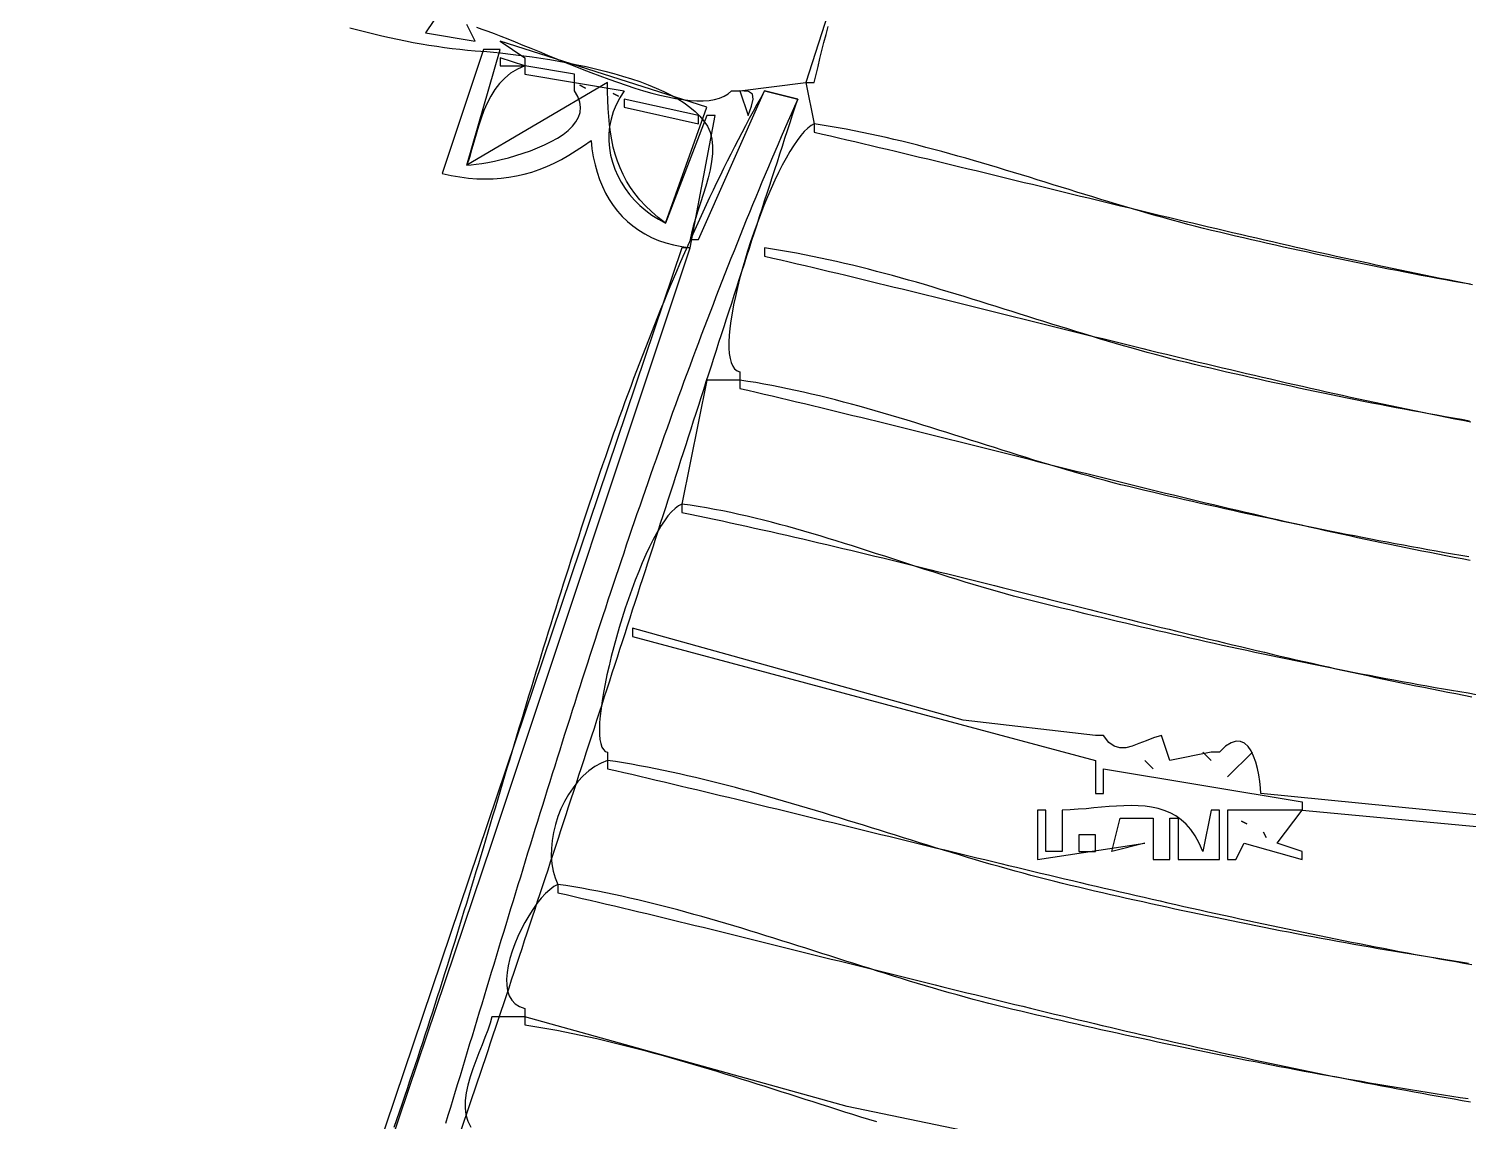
# Model space of a CAD drawing. Extents: x 0 to 1224, y 0 to 792.
# Drawn here: x 369 to 543.1, y 287.4 to 419.5 of the extents above; entities that cross this region are included whole.
import ezdxf

# ---------------------------------------------------------------- set-up
doc = ezdxf.new("R2010")
doc.units = 0
doc.layers.add('C2', color=2, linetype='CONTINUOUS')
doc.layers.add('C7', color=7, linetype='CONTINUOUS')

msp = doc.modelspace()

# ---------------------------------------------------------------- linework, layer by layer
at = {"layer": 'C2'}
for points in [[(424, 417), (419, 402), (420.0835, 401.7651), (421.1424, 401.5812), (422.1784, 401.4478), (423.1931, 401.3648), (424.1883, 401.332), (425.1655, 401.349), (426.1265, 401.4157), (427.0728, 401.5318), (428.0063, 401.697), (428.9286, 401.9112), (429.8413, 402.174), (430.7462, 402.4853), (431.6448, 402.8447), (432.5389, 403.2521), (433.4301, 403.7072), (434.3202, 404.2098), (435.2107, 404.7596), (436.1034, 405.3564), (437, 406), (437.1157, 404.989), (437.277, 404.009), (437.4836, 403.0613), (437.7357, 402.1473), (438.0334, 401.2681), (438.3765, 400.4251), (438.7652, 399.6195), (439.1994, 398.8528), (439.6792, 398.126), (440.2046, 397.4407), (440.7756, 396.7979), (441.3923, 396.1991), (442.0546, 395.6456), (442.7627, 395.1385), (443.5164, 394.6792), (444.3159, 394.2691), (445.1611, 393.9093), (446.0521, 393.6012), (446.9889, 393.3461), (447.9715, 393.1452), (449, 393), (452, 409), (451, 409), (446, 396), (445.117, 396.6898), (444.3102, 397.3896), (443.5762, 398.1007), (442.9117, 398.824), (442.3133, 399.5607), (441.7777, 400.3121), (441.3015, 401.0791), (440.8815, 401.863), (440.5142, 402.665), (440.1963, 403.486), (439.9245, 404.3274), (439.6955, 405.1901), (439.5058, 406.0754), (439.3521, 406.9844), (439.2312, 407.9183), (439.1396, 408.8781), (439.074, 409.865), (439.0311, 410.8802), (439.0075, 411.9248), (439, 413), (422, 403), (426, 417), (424, 417)], [(426, 416), (426, 415), (429, 415), (426, 416)], [(429, 415), (429, 414), (435, 413), (435, 414), (429, 415)], [(435.6667, 412.6667), (436.3333, 412.3333), (435.6667, 412.6667)], [(439.6667, 411.6667), (440.3333, 411.3333), (439.6667, 411.6667)], [(464, 408), (464, 407), (464.984, 406.7719), (465.9675, 406.5431), (466.9503, 406.3136), (467.9325, 406.0836), (468.9141, 405.8529), (469.895, 405.6217), (470.8754, 405.39), (471.8552, 405.1577), (472.8344, 404.925), (473.8131, 404.6918), (474.7912, 404.4582), (475.7688, 404.2242), (476.7459, 403.9898), (477.7225, 403.7551), (478.6986, 403.5201), (479.6742, 403.2848), (480.6493, 403.0492), (481.624, 402.8135), (482.5982, 402.5775), (483.572, 402.3414), (484.5453, 402.1051), (485.5183, 401.8687), (486.4908, 401.6323), (487.463, 401.3958), (488.4348, 401.1593), (489.4062, 400.9228), (490.3773, 400.6863), (491.348, 400.4499), (492.3184, 400.2136), (493.2885, 399.9774), (494.2583, 399.7414), (495.2278, 399.5055), (496.197, 399.2699), (497.166, 399.0345), (498.1347, 398.7994), (499.1031, 398.5645), (500.0713, 398.33), (501.0393, 398.0959), (502.0071, 397.8621), (502.9747, 397.6287), (503.9421, 397.3958), (504.9093, 397.1633), (505.8764, 396.9314), (506.8433, 396.6999), (507.8101, 396.469), (508.7768, 396.2387), (509.7433, 396.009), (510.7098, 395.78), (511.6762, 395.5516), (512.6424, 395.3239), (513.6087, 395.097), (514.5748, 394.8708), (515.541, 394.6454), (516.5071, 394.4208), (517.4731, 394.197), (518.4392, 393.9741), (519.4053, 393.7521), (520.3714, 393.5311), (521.3375, 393.311), (522.3037, 393.0919), (523.27, 392.8738), (524.2362, 392.6567), (525.2026, 392.4407), (526.1691, 392.2258), (527.1357, 392.0121), (528.1024, 391.7995), (529.0692, 391.5881), (530.0361, 391.3779), (531.0032, 391.1689), (531.9705, 390.9612), (532.9379, 390.7549), (533.9055, 390.5498), (534.8734, 390.3461), (535.8414, 390.1438), (536.8097, 389.9429), (537.7781, 389.7435), (538.7469, 389.5455), (539.7159, 389.3491), (540.6851, 389.1541), (541.6547, 388.9608), (542.6245, 388.769), (543.5947, 388.5788)], [(543.3218, 388.5948), (542.3344, 388.7702), (541.3475, 388.9475), (540.3611, 389.1269), (539.3753, 389.3081), (538.3899, 389.4913), (537.4052, 389.6764), (536.421, 389.8633), (535.4374, 390.0522), (534.4543, 390.2429), (533.4719, 390.4355), (532.4901, 390.6299), (531.5089, 390.8261), (530.5283, 391.0242), (529.5484, 391.2241), (528.5691, 391.4257), (527.5905, 391.6291), (526.6126, 391.8343), (525.6354, 392.0413), (524.6589, 392.2499), (523.6831, 392.4603), (522.708, 392.6724), (521.7337, 392.8862), (520.7601, 393.1016), (519.7873, 393.3188), (518.8153, 393.5375), (517.844, 393.758), (516.8736, 393.98), (515.9039, 394.2037), (514.9351, 394.4289), (513.9671, 394.6557), (513, 394.8842), (512.0465, 395.1136), (511.0926, 395.3496), (510.1383, 395.5919), (509.1835, 395.8401), (508.2283, 396.0939), (507.2728, 396.353), (506.3168, 396.617), (505.3604, 396.8856), (504.4037, 397.1585), (503.4465, 397.4353), (502.4891, 397.7156), (501.5312, 397.9992), (500.5731, 398.2857), (499.6146, 398.5748), (498.6557, 398.8661), (497.6966, 399.1593), (496.7371, 399.454), (495.7774, 399.75), (494.8174, 400.0469), (493.857, 400.3443), (492.8965, 400.6419), (491.9356, 400.9394), (490.9745, 401.2364), (490.0132, 401.5327), (489.0517, 401.8278), (488.0899, 402.1214), (487.1279, 402.4133), (486.1657, 402.703), (485.2033, 402.9902), (484.2407, 403.2746), (483.2779, 403.5558), (482.315, 403.8335), (481.3519, 404.1075), (480.3887, 404.3772), (479.4253, 404.6425), (478.4618, 404.9029), (477.4982, 405.1582), (476.5345, 405.4079), (475.5706, 405.6518), (474.6067, 405.8895), (473.6427, 406.1207), (472.6786, 406.345), (471.7144, 406.5622), (470.7502, 406.7718), (469.786, 406.9735), (468.8217, 407.1671), (467.8574, 407.3521), (466.893, 407.5282), (465.9287, 407.6951), (464.9643, 407.8525), (464, 408)], [(458, 393), (458, 392), (458.9829, 391.772), (459.9651, 391.5432), (460.9468, 391.3135), (461.9279, 391.083), (462.9085, 390.8517), (463.8884, 390.6197), (464.8678, 390.3869), (465.8467, 390.1534), (466.825, 389.9192), (467.8028, 389.6844), (468.7801, 389.4489), (469.7569, 389.2129), (470.7333, 388.9764), (471.7091, 388.7393), (472.6845, 388.5017), (473.6594, 388.2637), (474.6339, 388.0253), (475.6079, 387.7864), (476.5816, 387.5472), (477.5548, 387.3077), (478.5277, 387.0679), (479.5001, 386.8278), (480.4722, 386.5874), (481.4439, 386.3469), (482.4153, 386.1062), (483.3864, 385.8653), (484.3571, 385.6243), (485.3275, 385.3833), (486.2976, 385.1422), (487.2674, 384.9011), (488.2369, 384.66), (489.2062, 384.4189), (490.1752, 384.1779), (491.1439, 383.937), (492.1125, 383.6963), (493.0808, 383.4557), (494.0489, 383.2153), (495.0168, 382.9752), (495.9845, 382.7353), (496.952, 382.4957), (497.9193, 382.2564), (498.8866, 382.0175), (499.8536, 381.779), (500.8206, 381.5408), (501.7874, 381.3032), (502.7541, 381.066), (503.7207, 380.8293), (504.6872, 380.5932), (505.6537, 380.3576), (506.6201, 380.1227), (507.5864, 379.8884), (508.5527, 379.6547), (509.519, 379.4217), (510.4853, 379.1895), (511.4515, 378.9581), (512.4178, 378.7274), (513.3841, 378.4975), (514.3504, 378.2685), (515.3168, 378.0404), (516.2832, 377.8132), (517.2496, 377.587), (518.2162, 377.3617), (519.1828, 377.1375), (520.1496, 376.9142), (521.1164, 376.6921), (522.0834, 376.471), (523.0505, 376.2511), (524.0177, 376.0324), (524.9851, 375.8148), (525.9527, 375.5985), (526.9204, 375.3835), (527.8884, 375.1697), (528.8565, 374.9572), (529.8249, 374.7461), (530.7934, 374.5364), (531.7623, 374.3281), (532.7313, 374.1213), (533.7006, 373.9159), (534.6702, 373.712), (535.6401, 373.5097), (536.6103, 373.3089), (537.5807, 373.1098), (538.5515, 372.9122), (539.5226, 372.7164), (540.4941, 372.5222), (541.4659, 372.3298), (542.4381, 372.1391), (543.4106, 371.9502)], [(543.2605, 372.0489), (542.2703, 372.2203), (541.2806, 372.3938), (540.2915, 372.5692), (539.303, 372.7465), (538.3151, 372.9258), (537.3278, 373.107), (536.3411, 373.2901), (535.3551, 373.475), (534.3698, 373.6618), (533.3851, 373.8505), (532.4011, 374.041), (531.4178, 374.2332), (530.4353, 374.4273), (529.4535, 374.6231), (528.4725, 374.8207), (527.4923, 375.0201), (526.5128, 375.2211), (525.5342, 375.4238), (524.5564, 375.6282), (523.5794, 375.8343), (522.6033, 376.042), (521.6281, 376.2514), (520.6537, 376.4624), (519.6803, 376.6749), (518.7078, 376.889), (517.7363, 377.1047), (516.7657, 377.322), (515.7961, 377.5407), (514.8275, 377.761), (513.8599, 377.9827), (512.8933, 378.2059), (511.9278, 378.4306), (510.9633, 378.6566), (510, 378.8842), (509.0446, 379.114), (508.0888, 379.3505), (507.1324, 379.5933), (506.1757, 379.8422), (505.2184, 380.0969), (504.2608, 380.3569), (503.3027, 380.6221), (502.3442, 380.892), (501.3852, 381.1664), (500.4259, 381.4449), (499.4662, 381.7273), (498.5062, 382.0132), (497.5458, 382.3023), (496.585, 382.5942), (495.6239, 382.8887), (494.6625, 383.1855), (493.7007, 383.4842), (492.7387, 383.7845), (491.7763, 384.0861), (490.8137, 384.3887), (489.8508, 384.692), (488.8877, 384.9956), (487.9243, 385.2992), (486.9607, 385.6026), (485.9968, 385.9053), (485.0328, 386.2072), (484.0685, 386.5078), (483.1041, 386.8068), (482.1395, 387.104), (481.1747, 387.399), (480.2098, 387.6915), (479.2447, 387.9811), (478.2795, 388.2677), (477.3141, 388.5508), (476.3487, 388.8301), (475.3832, 389.1053), (474.4175, 389.3761), (473.4518, 389.6422), (472.4861, 389.9033), (471.5203, 390.159), (470.5544, 390.4091), (469.5886, 390.6532), (468.6227, 390.8909), (467.6568, 391.1221), (466.6909, 391.3463), (465.725, 391.5633), (464.7591, 391.7727), (463.7933, 391.9742), (462.8276, 392.1675), (461.8619, 392.3523), (460.8963, 392.5282), (459.9307, 392.695), (458.9653, 392.8524), (458, 393)], [(455, 377), (455, 376), (455.9796, 375.7727), (456.9588, 375.5445), (457.9375, 375.3153), (458.9157, 375.0851), (459.8935, 374.854), (460.8708, 374.6221), (461.8476, 374.3893), (462.824, 374.1557), (463.7999, 373.9213), (464.7754, 373.6861), (465.7505, 373.4503), (466.7253, 373.2138), (467.6996, 372.9766), (468.6735, 372.7388), (469.6471, 372.5004), (470.6203, 372.2615), (471.5931, 372.0221), (472.5657, 371.7822), (473.5378, 371.5419), (474.5097, 371.3011), (475.4813, 371.06), (476.4525, 370.8185), (477.4235, 370.5767), (478.3942, 370.3347), (479.3646, 370.0924), (480.3348, 369.8498), (481.3047, 369.6071), (482.2743, 369.3643), (483.2438, 369.1214), (484.213, 368.8783), (485.182, 368.6352), (486.1509, 368.3922), (487.1195, 368.1491), (488.088, 367.9061), (489.0563, 367.6632), (490.0244, 367.4204), (490.9924, 367.1777), (491.9602, 366.9353), (492.928, 366.6931), (493.8956, 366.4511), (494.8631, 366.2094), (495.8305, 365.9681), (496.7978, 365.7271), (497.7651, 365.4864), (498.7323, 365.2463), (499.6994, 365.0065), (500.6665, 364.7673), (501.6336, 364.5286), (502.6006, 364.2904), (503.5677, 364.0528), (504.5347, 363.8159), (505.5017, 363.5796), (506.4688, 363.344), (507.4358, 363.1091), (508.4029, 362.875), (509.3701, 362.6417), (510.3373, 362.4092), (511.3046, 362.1775), (512.272, 361.9468), (513.2394, 361.7169), (514.207, 361.488), (515.1747, 361.2602), (516.1425, 361.0333), (517.1104, 360.8075), (518.0784, 360.5828), (519.0467, 360.3592), (520.015, 360.1368), (520.9836, 359.9155), (521.9523, 359.6955), (522.9212, 359.4767), (523.8903, 359.2593), (524.8597, 359.0431), (525.8292, 358.8283), (526.799, 358.615), (527.769, 358.403), (528.7393, 358.1925), (529.7098, 357.9835), (530.6807, 357.776), (531.6518, 357.57), (532.6232, 357.3657), (533.5949, 357.163), (534.5669, 356.9619), (535.5392, 356.7625), (536.5119, 356.5649), (537.4849, 356.369), (538.4583, 356.1749), (539.432, 355.9826), (540.4061, 355.7922), (541.3806, 355.6037), (542.3555, 355.4171), (543.3309, 355.2325)], [(543.187, 355.6131), (542.1935, 355.7823), (541.2005, 355.9535), (540.2079, 356.1266), (539.2158, 356.3017), (538.2243, 356.4786), (537.2332, 356.6573), (536.2427, 356.8379), (535.2528, 357.0203), (534.2634, 357.2045), (533.2745, 357.3904), (532.2863, 357.578), (531.2987, 357.7674), (530.3118, 357.9584), (529.3255, 358.1511), (528.3398, 358.3454), (527.3549, 358.5413), (526.3706, 358.7388), (525.387, 358.9378), (524.4042, 359.1383), (523.4221, 359.3404), (522.4408, 359.5439), (521.4603, 359.7489), (520.4806, 359.9552), (519.5016, 360.163), (518.5235, 360.3722), (517.5463, 360.5827), (516.5699, 360.7945), (515.5944, 361.0076), (514.6198, 361.222), (513.6461, 361.4376), (512.6733, 361.6544), (511.7014, 361.8724), (510.7305, 362.0916), (509.7606, 362.312), (508.7917, 362.5334), (507.8238, 362.756), (506.8569, 362.9796), (505.8911, 363.2042), (504.9263, 363.4299), (503.9626, 363.6565), (503, 363.8842), (502.0461, 364.114), (501.092, 364.3512), (500.1375, 364.5954), (499.1827, 364.8461), (498.2276, 365.103), (497.2721, 365.3657), (496.3164, 365.6339), (495.3603, 365.9071), (494.404, 366.1851), (493.4473, 366.4673), (492.4904, 366.7536), (491.5331, 367.0433), (490.5756, 367.3363), (489.6178, 367.6321), (488.6598, 367.9304), (487.7015, 368.2307), (486.7429, 368.5327), (485.7841, 368.8361), (484.825, 369.1404), (483.8657, 369.4453), (482.9061, 369.7503), (481.9463, 370.0552), (480.9863, 370.3596), (480.0261, 370.663), (479.0657, 370.9651), (478.105, 371.2656), (477.1441, 371.564), (476.1831, 371.86), (475.2218, 372.1532), (474.2604, 372.4432), (473.2987, 372.7296), (472.3369, 373.0122), (471.375, 373.2904), (470.4128, 373.564), (469.4505, 373.8325), (468.488, 374.0956), (467.5254, 374.3529), (466.5626, 374.604), (465.5997, 374.8486), (464.6367, 375.0863), (463.6735, 375.3167), (462.7102, 375.5394), (461.7468, 375.754), (460.7833, 375.9603), (459.8196, 376.1577), (458.8559, 376.346), (457.892, 376.5248), (456.9281, 376.6936), (455.9641, 376.8521), (455, 377)], [(448, 362), (448, 361), (448.9784, 360.7965), (449.9561, 360.5914), (450.9332, 360.3845), (451.9097, 360.176), (452.8856, 359.9659), (453.8608, 359.7543), (454.8355, 359.5411), (455.8096, 359.3264), (456.7831, 359.1103), (457.7561, 358.8928), (458.7285, 358.6739), (459.7003, 358.4536), (460.6717, 358.2321), (461.6425, 358.0093), (462.6128, 357.7853), (463.5827, 357.5602), (464.552, 357.3339), (465.5209, 357.1065), (466.4894, 356.8781), (467.4574, 356.6487), (468.425, 356.4182), (469.3921, 356.1869), (470.3589, 355.9546), (471.3252, 355.7216), (472.2912, 355.4876), (473.2568, 355.253), (474.222, 355.0175), (475.1869, 354.7814), (476.1515, 354.5447), (477.1157, 354.3073), (478.0796, 354.0693), (479.0432, 353.8308), (480.0066, 353.5918), (480.9696, 353.3524), (481.9324, 353.1125), (482.8949, 352.8723), (483.8572, 352.6317), (484.8193, 352.3908), (485.7811, 352.1496), (486.7427, 351.9083), (487.7042, 351.6667), (488.6654, 351.425), (489.6265, 351.1833), (490.5874, 350.9414), (491.5482, 350.6995), (492.5088, 350.4577), (493.4693, 350.2159), (494.4297, 349.9742), (495.39, 349.7327), (496.3502, 349.4913), (497.3103, 349.2501), (498.2704, 349.0092), (499.2304, 348.7686), (500.1904, 348.5283), (501.1503, 348.2884), (502.1102, 348.049), (503.0701, 347.8099), (504.03, 347.5714), (504.9899, 347.3334), (505.9499, 347.096), (506.9099, 346.8591), (507.8699, 346.623), (508.83, 346.3875), (509.7902, 346.1528), (510.7504, 345.9188), (511.7108, 345.6857), (512.6713, 345.4533), (513.6318, 345.2219), (514.5926, 344.9915), (515.5534, 344.7619), (516.5145, 344.5334), (517.4757, 344.306), (518.437, 344.0796), (519.3986, 343.8544), (520.3604, 343.6303), (521.3223, 343.4074), (522.2845, 343.1858), (523.247, 342.9655), (524.2097, 342.7465), (525.1726, 342.5289), (526.1359, 342.3126), (527.0994, 342.0978), (528.0632, 341.8846), (529.0273, 341.6728), (529.9918, 341.4626), (530.9566, 341.254), (531.9217, 341.047), (532.8872, 340.8417), (533.853, 340.6382), (534.8192, 340.4364), (535.7859, 340.2364), (536.7529, 340.0382), (537.7203, 339.842), (538.6882, 339.6476), (539.6565, 339.4552), (540.6252, 339.2649), (541.5944, 339.0765), (542.5641, 338.8903), (543.5343, 338.7061)], [(544.0752, 338.9502), (543.0777, 339.1157), (542.0804, 339.2832), (541.0835, 339.4529), (540.0869, 339.6245), (539.0907, 339.7982), (538.0948, 339.9739), (537.0993, 340.1515), (536.1042, 340.3311), (535.1095, 340.5125), (534.1152, 340.6958), (533.1214, 340.8809), (532.128, 341.0678), (531.1351, 341.2565), (530.1426, 341.4469), (529.1507, 341.639), (528.1592, 341.8328), (527.1683, 342.0282), (526.1779, 342.2253), (525.1881, 342.4239), (524.1988, 342.624), (523.2101, 342.8257), (522.222, 343.0289), (521.2345, 343.2335), (520.2476, 343.4396), (519.2613, 343.647), (518.2757, 343.8558), (517.2908, 344.0659), (516.3066, 344.2774), (515.323, 344.4901), (514.3401, 344.704), (513.358, 344.9192), (512.3766, 345.1355), (511.3959, 345.353), (510.416, 345.5715), (509.4369, 345.7912), (508.4586, 346.0119), (507.481, 346.2337), (506.5043, 346.4564), (505.5285, 346.6801), (504.5534, 346.9047), (503.5793, 347.1302), (502.606, 347.3566), (501.6336, 347.5838), (500.6621, 347.8119), (499.6915, 348.0407), (498.7218, 348.2702), (497.7531, 348.5005), (496.7854, 348.7314), (495.8186, 348.963), (494.8529, 349.1952), (493.8881, 349.428), (492.9243, 349.6613), (491.9616, 349.8952), (491, 350.1296), (490.029, 350.371), (489.0579, 350.6212), (488.0866, 350.8795), (487.1152, 351.1454), (486.1437, 351.4185), (485.1719, 351.6981), (484.2, 351.9837), (483.2279, 352.2748), (482.2556, 352.571), (481.2831, 352.8716), (480.3103, 353.1762), (479.3373, 353.4841), (478.3641, 353.795), (477.3906, 354.1082), (476.4167, 354.4233), (475.4426, 354.7397), (474.4682, 355.0568), (473.4935, 355.3743), (472.5185, 355.6915), (471.5431, 356.0078), (470.5673, 356.3229), (469.5912, 356.6362), (468.6147, 356.9471), (467.6379, 357.2551), (466.6606, 357.5596), (465.6829, 357.8603), (464.7048, 358.1565), (463.7262, 358.4477), (462.7472, 358.7334), (461.7678, 359.013), (460.7878, 359.2861), (459.8074, 359.5521), (458.8265, 359.8105), (457.845, 360.0607), (456.8631, 360.3023), (455.8806, 360.5347), (454.8975, 360.7574), (453.9139, 360.9698), (452.9298, 361.1715), (451.945, 361.3619), (450.9597, 361.5404), (449.9737, 361.7066), (448.9872, 361.86), (448, 362)], [(442, 347), (442, 346), (498, 331), (498, 327), (499, 327), (499, 330), (523, 326), (523, 325), (514, 325), (514, 319), (515, 319), (516, 321), (523, 319), (523, 320), (520, 321), (523, 325), (619, 316)], [(619, 317), (518, 327), (517.9602, 327.6946), (517.8823, 328.4498), (517.7635, 329.2375), (517.6012, 330.0295), (517.3927, 330.7978), (517.1353, 331.5141), (516.8265, 332.1504), (516.4635, 332.6785), (516.0438, 333.0703), (515.5646, 333.2976), (515.0232, 333.3324), (514.4171, 333.1465), (513.7436, 332.7117), (513, 332), (512, 332), (507, 331), (506, 334), (505.0363, 333.7217), (504.125, 333.3783), (503.2635, 333.0276), (502.4494, 332.7271), (501.6801, 332.5347), (500.953, 332.508), (500.2657, 332.7049), (499.6155, 333.1829), (499, 334), (498, 334), (482, 335.8488), (442, 347)]]:
    msp.add_lwpolyline(points, dxfattribs=at)
at = {"layer": 'C7'}
for points in [[(481, 469), (463, 413), (464, 413), (464.2259, 413.9667), (464.4564, 414.9331), (464.6912, 415.899), (464.9303, 416.8644), (465.1736, 417.8295), (465.4211, 418.7941), (465.6726, 419.7583)], [(419, 422), (417, 419), (423, 418), (422, 420)], [(407.8492, 419.6284), (408.8112, 419.3726), (409.7719, 419.1258), (410.731, 418.8885), (411.6885, 418.661), (412.6441, 418.4439), (413.5979, 418.2374), (414.5496, 418.042), (415.4991, 417.8582), (416.4463, 417.6863), (417.391, 417.5267), (418.3332, 417.38), (419.2725, 417.2464), (420.209, 417.1265), (421.1425, 417.0206), (422.0729, 416.9291), (423, 416.8526), (423.6732, 416.7996), (424.4105, 416.7356), (425.207, 416.6602), (426.0577, 416.5727), (426.9574, 416.4727), (427.9011, 416.3596), (428.8838, 416.2329), (429.9004, 416.092), (430.946, 415.9365), (432.0155, 415.7657), (433.1038, 415.5792), (434.2059, 415.3764), (435.3168, 415.1568), (436.4314, 414.9199), (437.5448, 414.665), (438.6517, 414.3918), (439.7474, 414.0996), (440.8266, 413.788), (441.8843, 413.4563), (442.9156, 413.1041), (443.9153, 412.7309), (444.8785, 412.336), (445.8001, 411.919), (446.675, 411.4793), (447.4983, 411.0165), (448.2649, 410.5298), (448.9698, 410.019), (449.6078, 409.4833), (450.1741, 408.9223), (450.6634, 408.3354), (451.071, 407.7222)], [(423.1499, 419.6787), (423.8119, 419.4602), (424.5269, 419.2071), (425.2914, 418.9227), (426.1017, 418.6101), (426.9541, 418.2724), (427.845, 417.9127), (428.7707, 417.5342), (429.7276, 417.14), (430.7121, 416.7332), (431.7204, 416.317), (432.7489, 415.8945), (433.794, 415.4688), (434.852, 415.0431), (435.9192, 414.6205), (436.9921, 414.204), (438.0669, 413.7969), (439.14, 413.4023), (440.2078, 413.0233), (441.2665, 412.663), (442.3126, 412.3245), (443.3423, 412.0111), (444.3521, 411.7258), (445.3383, 411.4717), (446.2972, 411.2521), (447.2252, 411.0699), (448.1185, 410.9284), (448.9737, 410.8306), (449.787, 410.7798), (450.5547, 410.7789), (451.2732, 410.8313), (451.9388, 410.9399), (452.548, 411.108), (453.097, 411.3386), (453.5822, 411.6349), (454, 412), (455, 412), (456, 409), (456.3911, 410.1474), (456.6179, 411.0015), (456.5491, 411.5817), (456.0535, 411.908), (455, 412), (463, 413), (464, 408), (463.6134, 407.7848), (463.2117, 407.4721), (462.7968, 407.0674), (462.3706, 406.5763), (461.935, 406.0043), (461.492, 405.357), (461.0436, 404.6398), (460.5916, 403.8583), (460.138, 403.0181), (459.6847, 402.1247), (459.2338, 401.1836), (458.787, 400.2004), (458.3464, 399.1806), (457.9139, 398.1298), (457.4914, 397.0534), (457.0809, 395.9571), (456.6842, 394.8464), (456.3035, 393.7268), (455.9405, 392.6038), (455.5972, 391.4831), (455.2756, 390.3701), (454.9776, 389.2703), (454.7051, 388.1894), (454.4601, 387.1328), (454.2445, 386.1061), (454.0603, 385.1148), (453.9093, 384.1645), (453.7936, 383.2608), (453.715, 382.4091), (453.6755, 381.6149), (453.6771, 380.8839), (453.7216, 380.2216), (453.8111, 379.6335), (453.9474, 379.1251), (454.1325, 378.702), (454.3683, 378.3698), (454.6568, 378.1339), (455, 378), (455, 377), (451, 377), (448, 362), (447.5913, 361.7965), (447.172, 361.4859), (446.7438, 361.0743), (446.3085, 360.5681), (445.8677, 359.9735), (445.423, 359.2969), (444.9763, 358.5446), (444.5291, 357.7228), (444.0833, 356.8379), (443.6404, 355.8962), (443.2022, 354.9039), (442.7703, 353.8674), (442.3466, 352.7929), (441.9325, 351.6868), (441.53, 350.5554), (441.1405, 349.4049), (440.766, 348.2416), (440.4079, 347.0719), (440.0681, 345.9021), (439.7482, 344.7384), (439.4499, 343.5871), (439.1749, 342.4546), (438.925, 341.3472), (438.7017, 340.2711), (438.5068, 339.2326), (438.3421, 338.2381), (438.2091, 337.2938), (438.1095, 336.406), (438.0452, 335.5811), (438.0177, 334.8254), (438.0288, 334.145), (438.0801, 333.5464), (438.1734, 333.0359), (438.3103, 332.6196), (438.4926, 332.3041), (438.7219, 332.0954), (439, 332), (439, 331), (438.2084, 330.6827), (437.4504, 330.2598), (436.7293, 329.7406), (436.0484, 329.1345), (435.4113, 328.4509), (434.8214, 327.6992), (434.282, 326.8888), (433.7966, 326.0291), (433.3686, 325.1293), (433.0015, 324.1991), (432.6987, 323.2476), (432.4635, 322.2844), (432.2994, 321.3187), (432.2099, 320.36), (432.1983, 319.4177), (432.2681, 318.5012), (432.4227, 317.6198), (432.6655, 316.7829), (433, 316), (432.5165, 315.7359), (432.0147, 315.3617), (431.5012, 314.888), (430.9826, 314.3254), (430.4656, 313.6848), (429.9567, 312.9767), (429.4628, 312.212), (428.9903, 311.4012), (428.546, 310.5552), (428.1365, 309.6846), (427.7684, 308.8001), (427.4483, 307.9125), (427.183, 307.0323), (426.979, 306.1704), (426.843, 305.3375), (426.7817, 304.5442), (426.8016, 303.8012), (426.9094, 303.1193), (427.1118, 302.5091), (427.4155, 301.9813), (427.8269, 301.5468), (428.3529, 301.2161), (429, 301), (429, 300), (425, 300), (424.7847, 299.2198), (424.5047, 298.3834), (424.1764, 297.4998), (423.8164, 296.5787), (423.4409, 295.6293), (423.0666, 294.6609), (422.7097, 293.6831), (422.3869, 292.7051), (422.1144, 291.7362), (421.9088, 290.786), (421.7865, 289.8638), (421.7639, 288.9789), (421.8575, 288.1406), (422.0838, 287.3585), (422.4591, 286.6418)], [(426, 418), (429, 416), (429, 415), (428.0894, 414.6106), (427.2793, 414.1196), (426.5613, 413.5371), (425.9266, 412.8728), (425.3667, 412.1367), (424.8732, 411.3386), (424.4373, 410.4885), (424.0505, 409.5961), (423.7044, 408.6715), (423.3902, 407.7246), (423.0995, 406.7651), (422.8237, 405.803), (422.5542, 404.8482), (422.2825, 403.9105), (422, 403), (422.5087, 403.0368), (423.1062, 403.105), (423.7808, 403.2042), (424.5207, 403.3342), (425.3142, 403.4948), (426.1496, 403.6856), (427.0152, 403.9065), (427.8993, 404.1571), (428.7902, 404.4372), (429.6761, 404.7466), (430.5453, 405.0849), (431.3862, 405.4519), (432.187, 405.8474), (432.9359, 406.271), (433.6214, 406.7226), (434.2317, 407.2018), (434.755, 407.7084), (435.1796, 408.2422), (435.4939, 408.8028), (435.6861, 409.3901), (435.7446, 410.0037), (435.6575, 410.6434), (435.4132, 411.3089), (435, 412), (435, 413), (441, 412), (440.4669, 411.1611), (440.028, 410.3066), (439.6806, 409.44), (439.422, 408.5652), (439.2494, 407.6857), (439.1603, 406.8054), (439.1519, 405.9278), (439.2215, 405.0566), (439.3664, 404.1956), (439.584, 403.3485), (439.8714, 402.5189), (440.2262, 401.7105), (440.6454, 400.9271), (441.1265, 400.1723), (441.6668, 399.4498), (442.2636, 398.7633), (442.9141, 398.1164), (443.6157, 397.513), (444.3656, 396.9567), (445.1613, 396.4511), (446, 396), (451, 410), (426, 418)], [(458, 412), (457.531, 411.1623), (457.0658, 410.3212), (456.6043, 409.4767), (456.1466, 408.6288), (455.6925, 407.7776), (455.2421, 406.9231), (454.7952, 406.0653), (454.3519, 405.2043), (453.9121, 404.3402), (453.4758, 403.473), (453.0429, 402.6027), (452.6134, 401.7294), (452.1872, 400.8532), (451.7643, 399.974), (451.3447, 399.0919), (450.9283, 398.207), (450.5152, 397.3193), (450.1051, 396.4289), (449.6982, 395.5358), (449.2943, 394.6401), (448.8935, 393.7417), (448.4956, 392.8408), (448.1007, 391.9374), (447.7087, 391.0315), (447.3195, 390.1233), (446.9332, 389.2126), (446.5497, 388.2996), (446.1689, 387.3844), (445.7908, 386.4669), (445.4154, 385.5472), (445.0426, 384.6254), (444.6724, 383.7015), (444.3047, 382.7755), (443.9396, 381.8476), (443.5769, 380.9177), (443.2166, 379.9859), (442.8588, 379.0522), (442.5032, 378.1167), (442.15, 377.1794), (441.799, 376.2404), (441.4503, 375.2998), (441.1037, 374.3574), (440.7593, 373.4136), (440.417, 372.4681), (440.0768, 371.5212), (439.7386, 370.5728), (439.4023, 369.623), (439.0681, 368.6719), (438.7357, 367.7195), (438.4052, 366.7657), (438.0765, 365.8108), (437.7496, 364.8547), (437.4244, 363.8975), (437.1009, 362.9392), (436.7791, 361.9798), (436.459, 361.0195), (436.1404, 360.0582), (435.8233, 359.0961), (435.5078, 358.133), (435.1937, 357.1692), (434.8811, 356.2046), (434.5698, 355.2393), (434.2599, 354.2734), (433.9512, 353.3068), (433.6439, 352.3396), (433.3378, 351.3719), (433.0328, 350.4038), (432.729, 349.4352), (432.4263, 348.4662), (432.1246, 347.4968), (431.824, 346.5272), (431.5244, 345.5573), (431.2257, 344.5872), (430.9279, 343.617), (430.631, 342.6466), (430.3349, 341.6761), (430.0396, 340.7057), (429.745, 339.7353), (429.4511, 338.7649), (429.1579, 337.7946), (428.8653, 336.8246), (428.5733, 335.8547), (428.2819, 334.885), (427.9909, 333.9157), (427.7004, 332.9467), (427.4103, 331.9782), (427.1206, 331.01), (426.8313, 330.0424), (426.5422, 329.0752), (426.2534, 328.1087), (425.9649, 327.1427), (425.6765, 326.1775), (425.3883, 325.2129), (425.1001, 324.2491), (424.8121, 323.2861), (424.524, 322.324), (424.2359, 321.3628), (423.9478, 320.4025), (423.6596, 319.4432), (423.3712, 318.4849), (423.0827, 317.5278), (422.7939, 316.5717), (422.5049, 315.6168), (422.2156, 314.6632), (421.9259, 313.7108), (421.6359, 312.7597), (421.3454, 311.81), (421.0545, 310.8617), (420.7631, 309.9148), (420.4711, 308.9695), (420.1786, 308.0256), (419.8854, 307.0834), (419.5916, 306.1428), (419.2971, 305.2039), (419.0019, 304.2667), (418.7059, 303.3313), (418.409, 302.3977), (418.1113, 301.466), (417.8127, 300.5362), (417.5132, 299.6083), (417.2126, 298.6824), (416.9111, 297.7586), (416.6085, 296.8369), (416.3048, 295.9173), (416, 295), (415.6879, 294.066), (415.3745, 293.1319), (415.0596, 292.1976), (414.7434, 291.2632), (414.4258, 290.3286), (414.1068, 289.3938), (413.7866, 288.459), (413.4651, 287.5239), (413.1424, 286.5887)], [(451.0709, 407.7222), (451.4108, 406.9772), (451.6159, 406.166), (451.7014, 405.2983), (451.6827, 404.3836), (451.5752, 403.4318), (451.3942, 402.4525), (451.1553, 401.4554), (450.8737, 400.4502), (450.5648, 399.4465), (450.244, 398.4541), (449.9267, 397.4826), (449.6282, 396.5418), (449.364, 395.6413), (449.1495, 394.7907), (449, 394), (450, 394), (458, 412), (462, 411), (461.5981, 410.0908), (461.198, 409.1807), (460.7999, 408.2697), (460.4035, 407.3579), (460.0089, 406.4452), (459.6161, 405.5316), (459.2251, 404.6172), (458.8359, 403.7019), (458.4484, 402.7857), (458.0626, 401.8688), (457.6785, 400.951), (457.2962, 400.0324), (456.9155, 399.1129), (456.5365, 398.1927), (456.1591, 397.2717), (455.7833, 396.3499), (455.4092, 395.4273), (455.0367, 394.5039), (454.6657, 393.5797), (454.2964, 392.6549), (453.9286, 391.7292), (453.5623, 390.8028), (453.1975, 389.8757), (452.8343, 388.9478), (452.4725, 388.0193), (452.1123, 387.09), (451.7535, 386.16), (451.3961, 385.2293), (451.0402, 384.2979), (450.6856, 383.3659), (450.3325, 382.4332), (449.9808, 381.4998), (449.6304, 380.5657), (449.2814, 379.631), (448.9337, 378.6957), (448.5873, 377.7597), (448.2423, 376.8231), (447.8985, 375.8859), (447.556, 374.9481), (447.2148, 374.0096), (446.8748, 373.0706), (446.536, 372.131), (446.1985, 371.1908), (445.8621, 370.25), (445.5269, 369.3087), (445.1929, 368.3668), (444.8601, 367.4243), (444.5283, 366.4814), (444.1977, 365.5378), (443.8682, 364.5938), (443.5398, 363.6492), (443.2124, 362.7042), (442.8861, 361.7586), (442.5609, 360.8125), (442.2366, 359.8659), (441.9134, 358.9189), (441.5912, 357.9714), (441.2699, 357.0234), (440.9496, 356.075), (440.6303, 355.1261), (440.3119, 354.1768), (439.9944, 353.227), (439.6778, 352.2768), (439.3621, 351.3262), (439.0472, 350.3752), (438.7332, 349.4238), (438.4201, 348.472), (438.1077, 347.5198), (437.7962, 346.5672), (437.4854, 345.6143), (437.1755, 344.661), (436.8663, 343.7073), (436.5578, 342.7533), (436.2501, 341.7989), (435.943, 340.8442), (435.6367, 339.8892), (435.331, 338.9339), (435.0261, 337.9782), (434.7217, 337.0223), (434.418, 336.066), (434.1149, 335.1095), (433.8125, 334.1527), (433.5106, 333.1956), (433.2092, 332.2383), (432.9085, 331.2807), (432.6082, 330.3228), (432.3085, 329.3648), (432.0093, 328.4064), (431.7106, 327.4479), (431.4124, 326.4891), (431.1147, 325.5302), (430.8174, 324.571), (430.5205, 323.6116), (430.224, 322.6521), (429.9279, 321.6924), (429.6323, 320.7324), (429.3369, 319.7724), (429.042, 318.8122), (428.7473, 317.8518), (428.453, 316.8913), (428.159, 315.9306), (427.8653, 314.9699), (427.5719, 314.009), (427.2787, 313.048), (426.9858, 312.0869), (426.6931, 311.1257), (426.4006, 310.1645), (426.1083, 309.2031), (425.8162, 308.2417), (425.5243, 307.2802), (425.2325, 306.3187), (424.9408, 305.3571), (424.6493, 304.3955), (424.3578, 303.4338), (424.0665, 302.4721), (423.7752, 301.5104), (423.484, 300.5487), (423.1928, 299.587), (422.9016, 298.6253), (422.6105, 297.6636), (422.3193, 296.702), (422.0282, 295.7403), (421.7369, 294.7787), (421.4457, 293.8172), (421.1543, 292.8557), (420.8629, 291.8943), (420.5714, 290.9329), (420.2798, 289.9716), (419.988, 289.0104), (419.6961, 288.0493), (419.404, 287.0883)], [(421.3487, 286.4097), (421.6695, 287.3584), (421.99, 288.3072), (422.3102, 289.2561), (422.6302, 290.2052), (422.9498, 291.1544), (423.2692, 292.1037), (423.5883, 293.0531), (423.9071, 294.0027), (424.2257, 294.9524), (424.544, 295.9021), (424.862, 296.852), (425.1798, 297.802), (425.4973, 298.7522), (425.8145, 299.7024), (426.1315, 300.6527), (426.4483, 301.6031), (426.7648, 302.5536), (427.0811, 303.5043), (427.3971, 304.455), (427.7129, 305.4058), (428.0285, 306.3567), (428.3438, 307.3076), (428.659, 308.2587), (428.9738, 309.2099), (429.2885, 310.1611), (429.603, 311.1124), (429.9172, 312.0638), (430.2312, 313.0152), (430.545, 313.9668), (430.8587, 314.9184), (431.1721, 315.8701), (431.4853, 316.8218), (431.7983, 317.7736), (432.1111, 318.7254), (432.4237, 319.6774), (432.7362, 320.6293), (433.0484, 321.5814), (433.3605, 322.5335), (433.6724, 323.4856), (433.9841, 324.4378), (434.2956, 325.39), (434.607, 326.3423), (434.9182, 327.2946), (435.2293, 328.2469), (435.5401, 329.1993), (435.8509, 330.1517), (436.1614, 331.1042), (436.4719, 332.0567), (436.7821, 333.0092), (437.0922, 333.9617), (437.4022, 334.9143), (437.7121, 335.8668), (438.0218, 336.8194), (438.3313, 337.7721), (438.6408, 338.7247), (438.9501, 339.6773), (439.2592, 340.63), (439.5683, 341.5827), (439.8772, 342.5353), (440.1861, 343.488), (440.4948, 344.4407), (440.8034, 345.3934), (441.1119, 346.346), (441.4202, 347.2987), (441.7285, 348.2513), (442.0367, 349.204), (442.3448, 350.1566), (442.6528, 351.1093), (442.9607, 352.0619), (443.2685, 353.0145), (443.5763, 353.967), (443.8839, 354.9196), (444.1915, 355.8721), (444.499, 356.8246), (444.8064, 357.777), (445.1138, 358.7295), (445.4211, 359.6819), (445.7283, 360.6342), (446.0355, 361.5866), (446.3426, 362.5388), (446.6497, 363.4911), (446.9567, 364.4433), (447.2637, 365.3954), (447.5706, 366.3475), (447.8775, 367.2996), (448.1843, 368.2516), (448.4911, 369.2035), (448.7979, 370.1554), (449.1046, 371.1072), (449.4113, 372.059), (449.718, 373.0107), (450.0247, 373.9623), (450.3314, 374.9138), (450.638, 375.8653), (450.9446, 376.8167), (451.2512, 377.7681), (451.5578, 378.7193), (451.8644, 379.6705), (452.171, 380.6216), (452.4776, 381.5726), (452.7842, 382.5235), (453.0909, 383.4744), (453.3975, 384.4251), (453.7041, 385.3758), (454.0108, 386.3263), (454.3175, 387.2768), (454.6242, 388.2271), (454.9309, 389.1774), (455.2377, 390.1275), (455.5445, 391.0776), (455.8513, 392.0275), (456.1582, 392.9773), (456.4651, 393.9271), (456.7721, 394.8767), (457.0791, 395.8261), (457.3861, 396.7755), (457.6932, 397.7247), (458.0004, 398.6738), (458.3076, 399.6228), (458.6149, 400.5717), (458.9222, 401.5204), (459.2296, 402.469), (459.5371, 403.4174), (459.8447, 404.3658), (460.1523, 405.3139), (460.4601, 406.262), (460.7679, 407.2099), (461.0757, 408.1576), (461.3837, 409.1052), (461.6918, 410.0527), (462, 411), (458, 412)], [(441, 411), (441, 410), (450, 408), (450, 409), (441, 411)], [(369, 155), (425, 321), (449, 393), (448, 393), (392, 227)], [(439, 331), (439, 330), (439.9799, 329.7729), (440.9592, 329.5451), (441.9381, 329.3168), (442.9164, 329.0879), (443.8943, 328.8584), (444.8716, 328.6283), (445.8485, 328.3978), (446.8248, 328.1667), (447.8007, 327.9352), (448.7761, 327.7031), (449.7511, 327.4707), (450.7256, 327.2378), (451.6997, 327.0046), (452.6734, 326.771), (453.6466, 326.537), (454.6195, 326.3027), (455.5919, 326.0681), (456.5639, 325.8332), (457.5356, 325.5981), (458.5069, 325.3627), (459.4778, 325.1271), (460.4483, 324.8914), (461.4185, 324.6554), (462.3884, 324.4193), (463.3579, 324.1831), (464.3271, 323.9467), (465.2959, 323.7103), (466.2645, 323.4738), (467.2328, 323.2373), (468.2008, 323.0008), (469.1685, 322.7643), (470.1359, 322.5278), (471.1031, 322.2913), (472.07, 322.055), (473.0366, 321.8187), (474.003, 321.5825), (474.9692, 321.3465), (475.9352, 321.1106), (476.901, 320.875), (477.8665, 320.6395), (478.8319, 320.4042), (479.7971, 320.1692), (480.7621, 319.9345), (481.7269, 319.7001), (482.6916, 319.466), (483.6561, 319.2322), (484.6205, 318.9988), (485.5847, 318.7657), (486.5488, 318.5331), (487.5128, 318.3009), (488.4767, 318.0691), (489.4405, 317.8378), (490.4042, 317.607), (491.3678, 317.3767), (492.3313, 317.147), (493.2948, 316.9178), (494.2582, 316.6892), (495.2216, 316.4612), (496.185, 316.2338), (497.1483, 316.0071), (498.1116, 315.781), (499.0748, 315.5557), (500.0381, 315.331), (501.0014, 315.1071), (501.9647, 314.8839), (502.928, 314.6615), (503.8913, 314.44), (504.8547, 314.2192), (505.8181, 313.9993), (506.7816, 313.7803), (507.7451, 313.5621), (508.7088, 313.3449), (509.6725, 313.1286), (510.6362, 312.9132), (511.6001, 312.6988), (512.5641, 312.4855), (513.5283, 312.2731), (514.4925, 312.0618), (515.4569, 311.8516), (516.4214, 311.6424), (517.3861, 311.4344), (518.3509, 311.2275), (519.3159, 311.0218), (520.2811, 310.8172), (521.2465, 310.6138), (522.212, 310.4117), (523.1778, 310.2108), (524.1438, 310.0112), (525.11, 309.8128), (526.0764, 309.6158), (527.0431, 309.4201), (528.01, 309.2258), (528.9772, 309.0328), (529.9446, 308.8412), (530.9123, 308.6511), (531.8803, 308.4624), (532.8486, 308.2751), (533.8172, 308.0894), (534.7861, 307.9051), (535.7553, 307.7224), (536.7248, 307.5413), (537.6947, 307.3617), (538.6649, 307.1837), (539.6354, 307.0073), (540.6063, 306.8326), (541.5776, 306.6595), (542.5493, 306.4882), (543.5213, 306.3185)], [(543.1414, 306.4503), (542.1465, 306.6029), (541.152, 306.7573), (540.1578, 306.9136), (539.164, 307.0717), (538.1705, 307.2315), (537.1775, 307.3932), (536.1848, 307.5567), (535.1926, 307.7219), (534.2008, 307.8889), (533.2094, 308.0577), (532.2185, 308.2282), (531.228, 308.4004), (530.238, 308.5743), (529.2484, 308.75), (528.2594, 308.9273), (527.2708, 309.1063), (526.2828, 309.287), (525.2952, 309.4693), (524.3082, 309.6533), (523.3218, 309.8389), (522.3359, 310.0262), (521.3505, 310.2151), (520.3658, 310.4055), (519.3816, 310.5976), (518.398, 310.7912), (517.4151, 310.9865), (516.4327, 311.1832), (515.451, 311.3816), (514.4699, 311.5814), (513.4895, 311.7828), (512.5097, 311.9857), (511.5306, 312.1901), (510.5522, 312.396), (509.5745, 312.6034), (508.5975, 312.8122), (507.6212, 313.0225), (506.6457, 313.2343), (505.6709, 313.4475), (504.6968, 313.6621), (503.7235, 313.8781), (502.751, 314.0956), (501.7793, 314.3144), (500.8083, 314.5346), (499.8382, 314.7562), (498.8689, 314.9791), (497.9004, 315.2034), (496.9327, 315.429), (495.9659, 315.6559), (495, 315.8842), (494.0432, 316.114), (493.086, 316.3501), (492.1281, 316.592), (491.1697, 316.8394), (490.2107, 317.0922), (489.2512, 317.3501), (488.2913, 317.6127), (487.3308, 317.8798), (486.3698, 318.1512), (485.4084, 318.4265), (484.4465, 318.7056), (483.4842, 318.988), (482.5214, 319.2736), (481.5583, 319.5621), (480.5948, 319.8532), (479.6308, 320.1466), (478.6666, 320.4421), (477.7019, 320.7395), (476.737, 321.0383), (475.7717, 321.3384), (474.8061, 321.6395), (473.8402, 321.9413), (472.8741, 322.2435), (471.9077, 322.5459), (470.941, 322.8483), (469.9741, 323.1502), (469.007, 323.4515), (468.0397, 323.752), (467.0723, 324.0512), (466.1046, 324.349), (465.1368, 324.6451), (464.1688, 324.9391), (463.2007, 325.231), (462.2325, 325.5203), (461.2642, 325.8067), (460.2958, 326.0902), (459.3274, 326.3702), (458.3589, 326.6467), (457.3903, 326.9192), (456.4218, 327.1877), (455.4532, 327.4517), (454.4846, 327.7109), (453.516, 327.9653), (452.5475, 328.2144), (451.579, 328.4579), (450.6106, 328.6957), (449.6423, 328.9275), (448.674, 329.1529), (447.7059, 329.3717), (446.7379, 329.5837), (445.77, 329.7885), (444.8023, 329.986), (443.8347, 330.1757), (442.8674, 330.3576), (441.9002, 330.5312), (440.9332, 330.6963), (439.9665, 330.8526), (439, 331)], [(504, 331), (505, 330), (504, 331)], [(511, 332), (512, 331), (511, 332)], [(514, 329), (517, 332), (514, 329)], [(494, 325), (494, 320), (492, 320), (492, 325), (491, 325), (491, 319), (504, 321), (500, 320), (501, 324), (505, 324), (505, 319), (507, 319), (507, 324), (508, 324), (508, 319), (513, 319), (513, 325), (512, 325), (511, 320), (510.5606, 320.9937), (510.0757, 321.8662), (509.5474, 322.6248), (508.9778, 323.2767), (508.3688, 323.8291), (507.7226, 324.2893), (507.0413, 324.6644), (506.3268, 324.9616), (505.5812, 325.1883), (504.8066, 325.3517), (504.0051, 325.4589), (503.1787, 325.5171), (502.3295, 325.5337), (501.4596, 325.5159), (500.5709, 325.4708), (499.6656, 325.4058), (498.7458, 325.3279), (497.8134, 325.2445), (496.8706, 325.1628), (495.9193, 325.09), (494.9618, 325.0333), (494, 325)], [(515.6667, 323.6667), (516.3333, 323.3333), (515.6667, 323.6667)], [(518.3333, 322.3333), (518.6667, 321.6667), (518.3333, 322.3333)], [(496, 322), (496, 320), (498, 320), (498, 322), (496, 322)], [(433, 316), (433, 315), (433.9793, 314.7729), (434.9581, 314.5451), (435.9364, 314.3165), (436.9142, 314.0872), (437.8915, 313.8571), (438.8683, 313.6264), (439.8446, 313.395), (440.8205, 313.1629), (441.7959, 312.9302), (442.7709, 312.6969), (443.7454, 312.463), (444.7195, 312.2286), (445.6932, 311.9936), (446.6664, 311.7581), (447.6393, 311.5222), (448.6117, 311.2857), (449.5838, 311.0489), (450.5555, 310.8116), (451.5268, 310.574), (452.4977, 310.3359), (453.4683, 310.0976), (454.4385, 309.8589), (455.4084, 309.6199), (456.378, 309.3807), (457.3472, 309.1412), (458.3161, 308.9015), (459.2847, 308.6615), (460.2531, 308.4214), (461.2211, 308.1812), (462.1889, 307.9408), (463.1563, 307.7003), (464.1236, 307.4598), (465.0905, 307.2191), (466.0572, 306.9785), (467.0237, 306.7378), (467.99, 306.4972), (468.956, 306.2566), (469.9218, 306.016), (470.8875, 305.7755), (471.8529, 305.5352), (472.8181, 305.2949), (473.7832, 305.0549), (474.7481, 304.815), (475.7128, 304.5753), (476.6774, 304.3358), (477.6418, 304.0966), (478.6061, 303.8577), (479.5703, 303.619), (480.5343, 303.3807), (481.4983, 303.1427), (482.4621, 302.9051), (483.4259, 302.6679), (484.3895, 302.4311), (485.3531, 302.1947), (486.3167, 301.9588), (487.2801, 301.7234), (488.2435, 301.4885), (489.2069, 301.2541), (490.1702, 301.0203), (491.1336, 300.7871), (492.0969, 300.5545), (493.0602, 300.3225), (494.0234, 300.0912), (494.9867, 299.8605), (495.9501, 299.6305), (496.9134, 299.4013), (497.8768, 299.1728), (498.8402, 298.9451), (499.8037, 298.7182), (500.7672, 298.492), (501.7308, 298.2668), (502.6945, 298.0424), (503.6583, 297.8189), (504.6221, 297.5963), (505.5861, 297.3746), (506.5502, 297.1539), (507.5144, 296.9342), (508.4787, 296.7155), (509.4432, 296.4978), (510.4078, 296.2812), (511.3725, 296.0657), (512.3375, 295.8512), (513.3026, 295.6379), (514.2678, 295.4258), (515.2333, 295.2148), (516.199, 295.005), (517.1648, 294.7964), (518.1309, 294.5891), (519.0972, 294.383), (520.0637, 294.1783), (521.0305, 293.9748), (521.9975, 293.7727), (522.9648, 293.572), (523.9323, 293.3726), (524.9001, 293.1747), (525.8682, 292.9782), (526.8366, 292.7831), (527.8053, 292.5895), (528.7743, 292.3975), (529.7436, 292.2069), (530.7132, 292.0179), (531.6831, 291.8305), (532.6534, 291.6447), (533.6241, 291.4605), (534.5951, 291.278), (535.5665, 291.0971), (536.5382, 290.918), (537.5104, 290.7405), (538.4829, 290.5648), (539.4558, 290.3908), (540.4291, 290.2187), (541.4029, 290.0484), (542.3771, 289.8798), (543.3517, 289.7132)], [(543.097, 290.0458), (542.1008, 290.1963), (541.1049, 290.3486), (540.1093, 290.5028), (539.114, 290.6589), (538.1189, 290.8167), (537.1242, 290.9763), (536.1298, 291.1377), (535.1358, 291.3008), (534.1421, 291.4657), (533.1487, 291.6323), (532.1557, 291.8007), (531.1631, 291.9707), (530.1709, 292.1424), (529.179, 292.3157), (528.1876, 292.4907), (527.1965, 292.6674), (526.2059, 292.8456), (525.2157, 293.0254), (524.226, 293.2069), (523.2367, 293.3898), (522.2478, 293.5744), (521.2594, 293.7604), (520.2715, 293.948), (519.2841, 294.1371), (518.2972, 294.3277), (517.3108, 294.5197), (516.3248, 294.7132), (515.3395, 294.9081), (514.3546, 295.1045), (513.3703, 295.3022), (512.3866, 295.5014), (511.4034, 295.7019), (510.4207, 295.9037), (509.4387, 296.1069), (508.4572, 296.3115), (507.4764, 296.5173), (506.4962, 296.7244), (505.5165, 296.9329), (504.5375, 297.1425), (503.5592, 297.3534), (502.5815, 297.5656), (501.6044, 297.7789), (500.628, 297.9935), (499.6523, 298.2092), (498.6773, 298.4261), (497.703, 298.6441), (496.7293, 298.8633), (495.7564, 299.0836), (494.7842, 299.305), (493.8128, 299.5275), (492.8421, 299.751), (491.8721, 299.9756), (490.9029, 300.2012), (489.9345, 300.4279), (488.9668, 300.6555), (488, 300.8842), (487.0427, 301.1145), (486.085, 301.3515), (485.1269, 301.5949), (484.1682, 301.8444), (483.2091, 302.0997), (482.2495, 302.3604), (481.2896, 302.6264), (480.3291, 302.8973), (479.3683, 303.1729), (478.4071, 303.4527), (477.4455, 303.7365), (476.4835, 304.0241), (475.5211, 304.3151), (474.5584, 304.6092), (473.5954, 304.9061), (472.632, 305.2056), (471.6684, 305.5073), (470.7044, 305.811), (469.7401, 306.1163), (468.7755, 306.4229), (467.8107, 306.7306), (466.8456, 307.039), (465.8803, 307.3479), (464.9148, 307.6569), (463.949, 307.9658), (462.983, 308.2743), (462.0168, 308.582), (461.0505, 308.8887), (460.0839, 309.1941), (459.1172, 309.4978), (458.1504, 309.7997), (457.1834, 310.0993), (456.2163, 310.3964), (455.2491, 310.6907), (454.2818, 310.9818), (453.3144, 311.2696), (452.3469, 311.5536), (451.3794, 311.8337), (450.4118, 312.1095), (449.4442, 312.3806), (448.4765, 312.6469), (447.5089, 312.908), (446.5412, 313.1636), (445.5735, 313.4134), (444.6059, 313.6572), (443.6382, 313.8946), (442.6707, 314.1253), (441.7031, 314.349), (440.7357, 314.5654), (439.7683, 314.7744), (438.801, 314.9754), (437.8339, 315.1683), (436.8668, 315.3527), (435.8999, 315.5284), (434.9331, 315.695), (433.9664, 315.8523), (433, 316)], [(429, 300), (429, 299), (429.9677, 298.8521), (430.9355, 298.6947), (431.9033, 298.5279), (432.8712, 298.3521), (433.8391, 298.1675), (434.807, 297.9745), (435.775, 297.7734), (436.7429, 297.5644), (437.7108, 297.3479), (438.6788, 297.1241), (439.6466, 296.8934), (440.6145, 296.656), (441.5823, 296.4123), (442.5501, 296.1624), (443.5178, 295.9068), (444.4855, 295.6458), (445.4531, 295.3795), (446.4206, 295.1084), (447.388, 294.8327), (448.3553, 294.5527), (449.3225, 294.2686), (450.2896, 293.9809), (451.2566, 293.6898), (452.2234, 293.3956), (453.1901, 293.0986), (454.1567, 292.7991), (455.1231, 292.4973), (456.0893, 292.1937), (457.0554, 291.8884), (458.0212, 291.5818), (458.9869, 291.2741), (459.9524, 290.9658), (460.9177, 290.6569), (461.8827, 290.348), (462.8476, 290.0392), (463.8122, 289.7308), (464.7765, 289.4232), (465.7406, 289.1166), (466.7045, 288.8114), (467.6681, 288.5078), (468.6314, 288.2062), (469.5944, 287.9067), (470.5571, 287.6098), (471.5195, 287.3157)], [(577, 270.0895), (534, 275.4244), (468, 289.1512), (429, 300)]]:
    msp.add_lwpolyline(points, dxfattribs=at)

doc.saveas('drawing.dxf')
